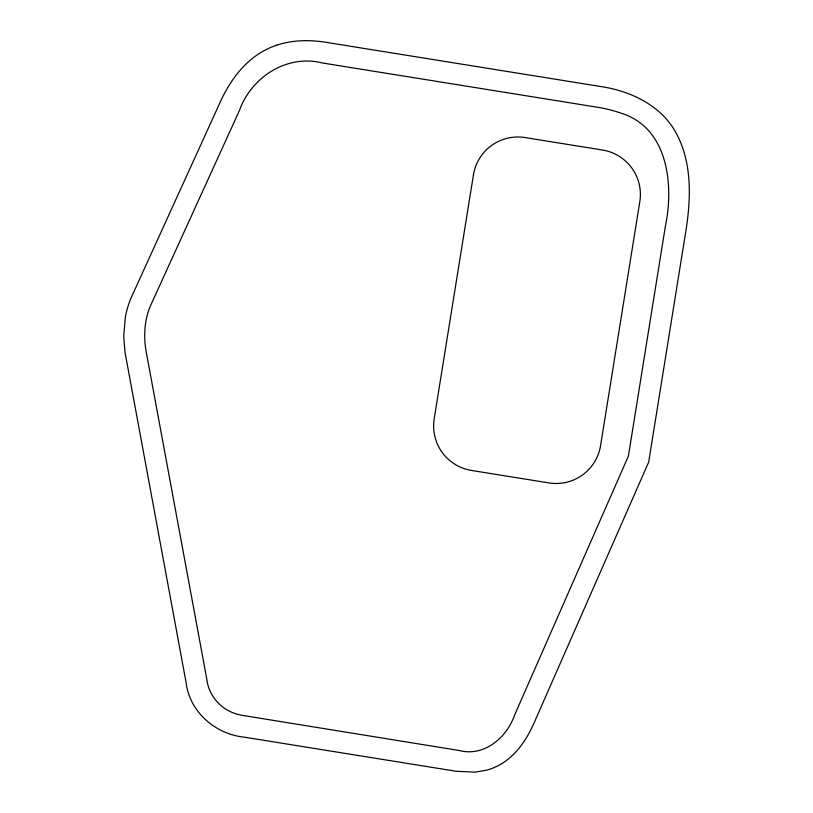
<?xml version="1.0" encoding="UTF-8"?>
<svg xmlns="http://www.w3.org/2000/svg" width="813" height="813" viewBox="0 0 813 813"><rect width="100%" height="100%" fill="white"/><g stroke="black" fill="none" stroke-linecap="round" stroke-linejoin="round"><path stroke-width="1.22" d="M276.786 45.162C292.568 39.928 309.57 39.705 325.871 42.286L600.553 86.493C629.679 90.873 659.445 104.491 674.861 130.761C692.087 160.486 691.162 196.604 686.111 229.51L648.683 462.079L533.958 723.184C526.976 738.976 516.956 754.2 502.038 763.488A58.19 58.19 0 0 1 486.438 770.206L474.934 772.147L456.022 771.232L244.54 737.208C215.689 734.342 189.775 712.239 186.147 682.829L125.05 352.517L123.718 336.226L125.395 316.836A94.338 94.338 0 0 1 130.791 298.544L220.323 101.869C228.565 83.881 240.14 66.859 256.522 55.355A79.633 79.633 0 0 1 276.786 45.162M618.805 112.489C667.778 125.944 674.221 183.921 665.39 226.177L628.398 456.093L514.751 714.739C506.906 737.361 484.538 757.005 459.355 750.521L241.705 715.267A73.546 73.546 0 0 1 239.672 714.759C222.447 711.243 208.697 696.629 206.776 679.018L146.391 352.883C143.23 336.491 144.297 318.97 151.411 303.716L239.418 110.568C251.349 77.022 286.969 53.983 322.537 63.008L597.22 107.204A128.972 128.972 0 0 1 618.825 112.428M473.451 174.836L434.183 418.878A44.989 44.989 0 0 0 471.459 470.442L548.988 482.922A44.989 44.989 0 0 0 600.563 445.646L639.831 201.604A44.989 44.989 0 0 0 602.555 150.039L525.025 137.56A44.989 44.989 0 0 0 473.451 174.836"/></g></svg>
